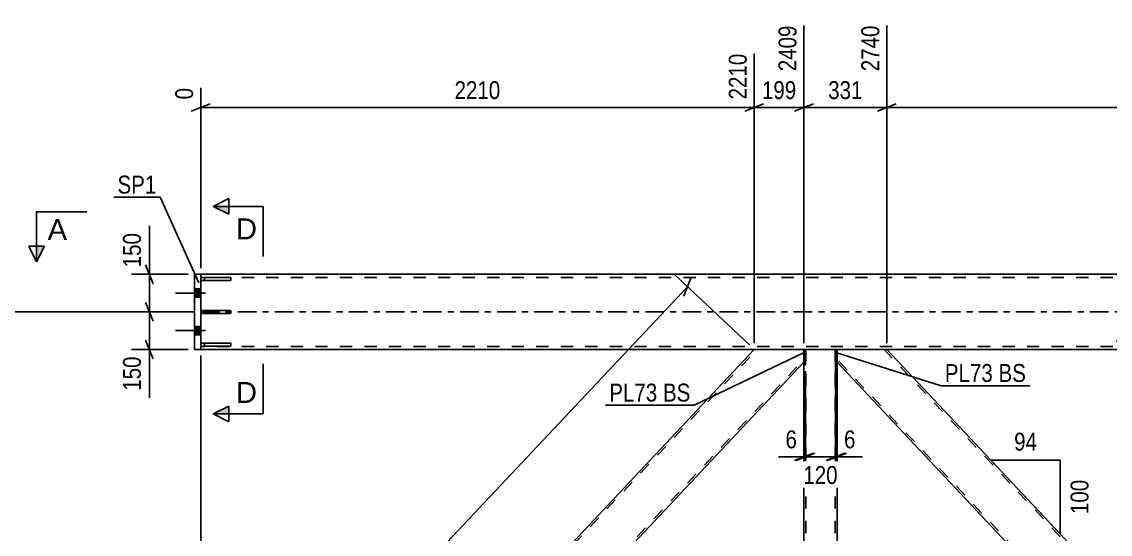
# Model space of a CAD drawing. Header units: millimetres. Extents: x 0 to 1189, y 0 to 841.
# Drawn here: x 148.9 to 322.8, y 597.9 to 679.8 of the extents above; entities that cross this region are included whole.
import ezdxf

# ---------------------------------------------------------------- set-up
doc = ezdxf.new("R2010")
doc.units = ezdxf.units.MM
doc.linetypes.add('DXK_LINE_DOT2', pattern=[3.9198, 1.9599, -1.9599])
doc.linetypes.add('DXK_LINE_DOT3', pattern=[5.9187, 2.979, -0.9799, 0.9799, -0.9799])
doc.styles.add('Arial', font='ARIAL.TTF', dxfattribs={"height": 0.2})
doc.styles.add('Arial Narrow', font='ARIALN.TTF', dxfattribs={"height": 0.2})

# ---------------------------------------------------------------- blocks, each defined once
blk = doc.blocks.new('Part-405118385-1502 - 1390')
at = {"color": 2, "linetype": 'Continuous'}
for p, q in [((177.47, 633.22), (177.47, 633.7)), ((177.47, 633.7), (182.27, 633.7)), ((182.27, 633.22), (177.47, 633.22)), ((182.27, 633.7), (182.27, 633.22))]:
    blk.add_line(p, q, dxfattribs=at)
at = {"color": 7, "linetype": 'DXK_LINE_DOT2'}
blk.add_line((178.07, 633.22), (178.07, 633.7), dxfattribs=at)
blk = doc.blocks.new('Part-405118385-1503 - 1390')
at = {"color": 2, "linetype": 'Continuous'}
for p, q in [((177.47, 638.96), (182.27, 638.96)), ((177.47, 638.96), (177.47, 638.48)), ((182.27, 638.48), (177.47, 638.48)), ((182.27, 638.96), (182.27, 638.48))]:
    blk.add_line(p, q, dxfattribs=at)
at = {"color": 7, "linetype": 'DXK_LINE_DOT2'}
blk.add_line((178.07, 638.48), (178.07, 638.96), dxfattribs=at)
blk = doc.blocks.new('Part-405118385-1504 - 1390')
at = {"color": 2, "linetype": 'Continuous'}
for p, q in [((177.47, 627.96), (177.47, 628.44)), ((177.47, 628.44), (182.27, 628.44)), ((182.27, 627.96), (177.47, 627.96)), ((182.27, 628.44), (182.27, 627.96))]:
    blk.add_line(p, q, dxfattribs=at)
at = {"color": 7, "linetype": 'DXK_LINE_DOT2'}
blk.add_line((178.07, 627.96), (178.07, 628.44), dxfattribs=at)
blk = doc.blocks.new('Part-405118385-1505 - 1390')
at = {"color": 7, "linetype": 'DXK_LINE_DOT2'}
for p, q in [((182.27, 633.7), (177.47, 633.7)), ((177.47, 633.7), (177.47, 633.22)), ((177.47, 633.22), (182.27, 633.22)), ((178.07, 633.22), (178.07, 633.7)), ((182.27, 633.22), (182.27, 633.7))]:
    blk.add_line(p, q, dxfattribs=at)
blk = doc.blocks.new('Part-405118385-1466 - 1390')
at = {"color": 7, "linetype": 'DXK_LINE_DOT2'}
for p, q in [((273.83, 627.46), (274.07, 627.46)), ((273.83, 627.46), (273.83, 625)), ((274.07, 627.46), (274.07, 625)), ((273.83, 625), (274.07, 625))]:
    blk.add_line(p, q, dxfattribs=at)
blk = doc.blocks.new('Part-405118385-1471 - 1390')
at = {"color": 7, "linetype": 'DXK_LINE_DOT2'}
for p, q in [((278.87, 627.46), (279.11, 627.46)), ((278.87, 627.46), (278.87, 625)), ((279.11, 627.46), (279.11, 625)), ((278.87, 625), (279.11, 625))]:
    blk.add_line(p, q, dxfattribs=at)
blk = doc.blocks.new('Part-405118385-1476 - 1390')
at = {"color": 2, "linetype": 'Continuous'}
for p, q in [((279.11, 627.46), (278.87, 627.46)), ((278.87, 627.46), (278.87, 625)), ((279.11, 625), (279.11, 627.46)), ((278.87, 625), (279.11, 625))]:
    blk.add_line(p, q, dxfattribs=at)
blk = doc.blocks.new('Part-405118385-1506 - 1390')
at = {"color": 7, "linetype": 'DXK_LINE_DOT2'}
for p, q in [((182.27, 638.96), (177.47, 638.96)), ((177.47, 638.96), (177.47, 638.48)), ((177.47, 638.48), (182.27, 638.48)), ((178.07, 638.96), (178.07, 638.48)), ((182.27, 638.48), (182.27, 638.96))]:
    blk.add_line(p, q, dxfattribs=at)
blk = doc.blocks.new('Part-405118385-1507 - 1390')
at = {"color": 7, "linetype": 'DXK_LINE_DOT2'}
for p, q in [((182.27, 628.44), (177.47, 628.44)), ((177.47, 628.44), (177.47, 627.96)), ((177.47, 627.96), (182.27, 627.96)), ((178.07, 627.96), (178.07, 628.44)), ((182.27, 627.96), (182.27, 628.44))]:
    blk.add_line(p, q, dxfattribs=at)
blk = doc.blocks.new('Part-405118385-1550 - 1390')
at = {"color": 2, "linetype": 'Continuous'}
for p, q in [((394.47, 639.46), (177.47, 639.46)), ((265.91, 627.46), (177.47, 627.46)), ((278.87, 627.46), (274.07, 627.46)), ((279.11, 627.46), (279.11, 627.46)), ((385.91, 627.46), (287.03, 627.46))]:
    blk.add_line(p, q, dxfattribs=at)
at = {"color": 7, "linetype": 'DXK_LINE_DOT2'}
for p, q in [((177.47, 627.46), (177.47, 639.46)), ((895.47, 638.98), (177.47, 638.98)), ((895.47, 627.94), (177.47, 627.94)), ((274.07, 627.46), (265.91, 627.46)), ((895.47, 627.46), (278.87, 627.46)), ((287.03, 627.46), (279.11, 627.46))]:
    blk.add_line(p, q, dxfattribs=at)
at = {"color": 7, "linetype": 'DXK_LINE_DOT3'}
blk.add_line((177.47, 633.46), (895.47, 633.46), dxfattribs=at)
blk = doc.blocks.new('Bolt-405118385-1579 - 1390')
at = {"linetype": 'Continuous'}
for points in [[(176.47, 637.12), (176.47, 635.8), (177.47, 635.8), (177.47, 637.12)], [(176.47, 637.12), (176.47, 635.8), (177.47, 635.8), (177.47, 637.12)], [(176.47, 631.12), (176.47, 629.8), (177.47, 629.8), (177.47, 631.12)], [(176.47, 631.12), (176.47, 629.8), (177.47, 629.8), (177.47, 631.12)]]:
    blk.add_hatch(color=1, dxfattribs=at).paths.add_polyline_path(points)
at = {"color": 1, "linetype": 'Continuous'}
for p, q in [((178.23, 636.46), (173.47, 636.46)), ((178.23, 636.46), (173.47, 636.46)), ((177.47, 637.12), (176.47, 637.12)), ((177.47, 637.12), (176.47, 637.12)), ((177.47, 635.8), (176.47, 635.8)), ((177.47, 635.8), (176.47, 635.8)), ((177.47, 631.12), (176.47, 631.12)), ((177.47, 631.12), (176.47, 631.12)), ((178.23, 630.46), (173.47, 630.46)), ((178.23, 630.46), (173.47, 630.46)), ((177.47, 629.8), (176.47, 629.8)), ((177.47, 629.8), (176.47, 629.8))]:
    blk.add_line(p, q, dxfattribs=at)
blk = doc.blocks.new('Part-405118385-1614 - 1390')
at = {"color": 2, "linetype": 'Continuous'}
for p, q in [((176.47, 627.46), (176.47, 639.46)), ((177.47, 639.46), (176.47, 639.46)), ((177.47, 627.46), (177.47, 639.46)), ((176.47, 627.46), (177.47, 627.46))]:
    blk.add_line(p, q, dxfattribs=at)
blk = doc.blocks.new('Part-405118385-1804 - 1390')
at = {"color": 2, "linetype": 'Continuous'}
for p, q in [((159.11, 513.92), (265.89, 627.46)), ((273.83, 627.46), (265.91, 627.46)), ((273.83, 625.4), (221.41, 569.66)), ((167.06, 511.86), (216.47, 564.4)), ((159.11, 511.86), (159.11, 513.92)), ((159.11, 511.86), (167.03, 511.86))]:
    blk.add_line(p, q, dxfattribs=at)
at = {"color": 7, "linetype": 'DXK_LINE_DOT2'}
for p, q in [((159.11, 513.45), (266.33, 627.46)), ((265.89, 627.46), (265.91, 627.46)), ((265.91, 627.46), (265.89, 627.46)), ((273.83, 625.4), (273.83, 627.46)), ((166.62, 511.86), (273.83, 625.86)), ((221.41, 569.66), (216.47, 564.4)), ((167.06, 511.86), (167.03, 511.86)), ((167.03, 511.86), (167.06, 511.86))]:
    blk.add_line(p, q, dxfattribs=at)
blk = doc.blocks.new('Part-405118385-1729 - 1390')
at = {"color": 7, "linetype": 'DXK_LINE_DOT2'}
for p, q in [((279.11, 627.46), (273.83, 627.46)), ((273.83, 625), (273.83, 627.46)), ((274.15, 511.86), (274.15, 627.46)), ((278.79, 511.86), (278.79, 627.46)), ((279.11, 625.4), (279.11, 627.46)), ((273.83, 511.86), (273.83, 514.32)), ((279.11, 511.86), (279.11, 513.92)), ((273.83, 511.86), (279.11, 511.86))]:
    blk.add_line(p, q, dxfattribs=at)
at = {"color": 2, "linetype": 'Continuous'}
for p, q in [((273.83, 514.32), (273.83, 625)), ((279.11, 513.92), (279.11, 625.4))]:
    blk.add_line(p, q, dxfattribs=at)
blk = doc.blocks.new('Part-405118385-1822 - 1390')
at = {"color": 2, "linetype": 'Continuous'}
for p, q in [((274.07, 627.46), (273.83, 627.46)), ((273.83, 627.46), (273.83, 625)), ((274.07, 625), (274.07, 627.46)), ((273.83, 625), (274.07, 625))]:
    blk.add_line(p, q, dxfattribs=at)
blk = doc.blocks.new('Part-405118385-1794 - 1390')
at = {"color": 7, "linetype": 'DXK_LINE_DOT2'}
for p, q in [((386.33, 627.46), (279.11, 513.45)), ((385.89, 627.46), (385.91, 627.46)), ((385.91, 627.46), (385.89, 627.46)), ((393.83, 625.4), (393.83, 627.46)), ((393.83, 625.86), (286.62, 511.86)), ((336.47, 574.91), (331.53, 569.66)), ((341.41, 569.66), (336.47, 564.4)), ((287.06, 511.86), (287.03, 511.86)), ((287.06, 511.86), (287.03, 511.86))]:
    blk.add_line(p, q, dxfattribs=at)
at = {"color": 2, "linetype": 'Continuous'}
for p, q in [((385.89, 627.46), (336.47, 574.91)), ((393.83, 627.46), (385.91, 627.46)), ((393.83, 625.4), (341.41, 569.66)), ((331.53, 569.66), (279.11, 513.92)), ((336.47, 564.4), (287.06, 511.86)), ((279.11, 511.86), (279.11, 513.92)), ((286.18, 511.86), (279.11, 511.86)), ((287.03, 511.86), (286.18, 511.86))]:
    blk.add_line(p, q, dxfattribs=at)
blk = doc.blocks.new('Part-405118385-1799 - 1390')
at = {"color": 2, "linetype": 'Continuous'}
for p, q in [((279.11, 625.4), (279.11, 627.46)), ((287.03, 627.46), (279.11, 627.46)), ((336.47, 574.91), (287.06, 627.46)), ((279.11, 625.4), (331.53, 569.66)), ((336.03, 574.45), (331.53, 569.66)), ((336.34, 574.78), (336.03, 574.45)), ((336.47, 574.91), (336.34, 574.78))]:
    blk.add_line(p, q, dxfattribs=at)
at = {"color": 7, "linetype": 'DXK_LINE_DOT2'}
for p, q in [((279.11, 626.33), (279.11, 625.4)), ((336.25, 574.68), (286.62, 627.46)), ((287.06, 627.46), (287.03, 627.46)), ((287.06, 627.46), (287.03, 627.46)), ((331.75, 569.89), (279.11, 625.86)), ((336.2, 574.62), (336.03, 574.45)), ((336.34, 574.78), (336.25, 574.68)), ((331.75, 569.89), (331.77, 569.91))]:
    blk.add_line(p, q, dxfattribs=at)
blk = doc.blocks.new('StraightDimension-405118385-2745 - 1390')
at = {"color": 7, "linetype": 'Continuous'}
for p, q in [((265.89, 628.46), (265.89, 674.73)), ((177.47, 640.46), (177.47, 669.25)), ((178.97, 666.72), (175.97, 665.52)), ((177.47, 666.12), (265.89, 666.12)), ((264.39, 665.52), (267.39, 666.72))]:
    blk.add_line(p, q, dxfattribs=at)
at = {"color": 0, "linetype": 'Continuous'}
for points in [[(265.29, 675.33), (261.09, 675.33), (261.09, 666.82), (265.29, 666.82)], [(176.87, 669.85), (172.67, 669.85), (172.67, 666.82), (176.87, 666.82)]]:
    blk.add_wipeout(points, dxfattribs=at)
at = {"color": 0}
blk.add_wipeout([(225.93, 666.87), (225.93, 671.07), (217.42, 671.07), (217.42, 666.87)], dxfattribs=at)
at = {"color": 3, "linetype": 'Continuous', "style": 'Arial Narrow'}
for s, height, p in [('2210', 2.863, (264.69, 667.42)), ('0', 2.86, (176.27, 667.42))]:
    blk.add_text(s, height=height, rotation=90.0002, dxfattribs=at).set_placement(p)
at = {"color": 3, "style": 'Arial Narrow'}
blk.add_text('2210', height=2.863, dxfattribs=at).set_placement((218.02, 667.47))
blk = doc.blocks.new('StraightDimension-405118385-2337 - 1390')
at = {"color": 7, "linetype": 'Continuous'}
for p, q in [((265.16, 628.14), (253.15, 639.44)), ((254.64, 635.98), (255.82, 638.99)), ((147.42, 522.85), (255.23, 637.48)), ((158.38, 512.54), (145.35, 524.8)), ((148.01, 524.35), (146.83, 521.35))]:
    blk.add_line(p, q, dxfattribs=at)
at = {"color": 0}
blk.add_wipeout([(203.69, 583.78), (200.63, 586.66), (194.8, 580.46), (197.86, 577.58)], dxfattribs=at)
at = {"color": 3, "style": 'Arial Narrow'}
blk.add_text('3934', height=2.863, rotation=46.7591, dxfattribs=at).set_placement((197.84, 578.43))
blk = doc.blocks.new('StraightDimension-405118385-33293 - 1390')
at = {"color": 7, "linetype": 'Continuous'}
for p, q in [((273.83, 626.46), (273.83, 607.9)), ((274.07, 624), (274.07, 607.9)), ((272.33, 609.7), (275.33, 610.9)), ((275.57, 610.9), (272.57, 609.7)), ((273.83, 610.3), (274.07, 610.3))]:
    blk.add_line(p, q, dxfattribs=at)
at = {"color": 0}
blk.add_wipeout([(273.31, 611.05), (273.31, 615.25), (270.28, 615.25), (270.28, 611.05)], dxfattribs=at)
at = {"color": 7, "linetype": 'Continuous'}
blk.add_line((273.83, 610.3), (269.75, 610.3), dxfattribs=at)
blk.add_line((273.83, 610.3), (269.75, 610.3), dxfattribs=at)
at = {"color": 3, "style": 'Arial Narrow'}
blk.add_text('6', height=2.86, dxfattribs=at).set_placement((270.88, 611.65))
blk = doc.blocks.new('StraightDimension-405118385-33291 - 1390')
at = {"color": 7, "linetype": 'Continuous'}
for p, q in [((278.87, 626.46), (278.87, 607.9)), ((279.11, 624), (279.11, 607.9)), ((277.37, 609.7), (280.37, 610.9)), ((280.61, 610.9), (277.61, 609.7)), ((278.87, 610.3), (279.11, 610.3))]:
    blk.add_line(p, q, dxfattribs=at)
at = {"color": 0}
blk.add_wipeout([(282.66, 611.05), (282.66, 615.25), (279.63, 615.25), (279.63, 611.05)], dxfattribs=at)
at = {"color": 7, "linetype": 'Continuous'}
blk.add_line((279.11, 610.3), (283.19, 610.3), dxfattribs=at)
blk.add_line((279.11, 610.3), (283.19, 610.3), dxfattribs=at)
at = {"color": 3, "style": 'Arial Narrow'}
blk.add_text('6', height=2.86, dxfattribs=at).set_placement((280.23, 611.65))
blk = doc.blocks.new('StraightDimension-405118385-2291 - 1390')
at = {"color": 7, "linetype": 'Continuous'}
for p, q in [((324.99, 625.96), (323.79, 628.96)), ((274.83, 627.46), (326.79, 627.46)), ((324.39, 511.86), (324.39, 627.46)), ((323.79, 513.36), (324.99, 510.36)), ((274.83, 511.86), (326.79, 511.86))]:
    blk.add_line(p, q, dxfattribs=at)
at = {"color": 0}
blk.add_wipeout([(323.64, 573.91), (319.44, 573.91), (319.44, 565.4), (323.64, 565.4)], dxfattribs=at)
at = {"color": 3, "style": 'Arial Narrow'}
blk.add_text('2890', height=2.863, rotation=90.0002, dxfattribs=at).set_placement((323.04, 566))
blk = doc.blocks.new('StraightDimension-405118385-2634 - 1390')
at = {"color": 7, "linetype": 'Continuous'}
for p, q in [((103.21, 631.96), (102.01, 634.96)), ((175.47, 633.46), (99.76, 633.46)), ((102.61, 505.86), (102.61, 633.46)), ((102.01, 507.36), (103.21, 504.36)), ((119.47, 505.86), (99.76, 505.86))]:
    blk.add_line(p, q, dxfattribs=at)
at = {"color": 0}
blk.add_wipeout([(101.86, 573.91), (97.66, 573.91), (97.66, 565.4), (101.86, 565.4)], dxfattribs=at)
at = {"color": 3, "style": 'Arial Narrow'}
blk.add_text('3190', height=2.863, rotation=90.0002, dxfattribs=at).set_placement((101.26, 566))
blk = doc.blocks.new('StraightDimension-405118385-2639 - 1390')
at = {"color": 7, "linetype": 'Continuous'}
for p, q in [((168.67, 634.96), (169.87, 631.96)), ((176.47, 633.46), (166.42, 633.46)), ((169.27, 627.46), (169.27, 633.46)), ((169.87, 625.96), (168.67, 628.96)), ((175.47, 627.46), (166.42, 627.46))]:
    blk.add_line(p, q, dxfattribs=at)
at = {"color": 0}
blk.add_wipeout([(168.52, 626.93), (164.32, 626.93), (164.32, 620.25), (168.52, 620.25)], dxfattribs=at)
at = {"color": 7, "linetype": 'Continuous'}
blk.add_line((169.27, 627.46), (169.27, 619.72), dxfattribs=at)
blk.add_line((169.27, 627.46), (169.27, 619.72), dxfattribs=at)
at = {"color": 3, "style": 'Arial Narrow'}
blk.add_text('150', height=2.863, rotation=90.0002, dxfattribs=at).set_placement((167.92, 620.85))
blk = doc.blocks.new('StraightDimension-405118385-2648 - 1390')
at = {"color": 7, "linetype": 'Continuous'}
for p, q in [((168.67, 640.96), (169.87, 637.96)), ((175.47, 639.46), (166.42, 639.46)), ((169.27, 633.46), (169.27, 639.46)), ((169.87, 631.96), (168.67, 634.96)), ((176.47, 633.46), (166.42, 633.46))]:
    blk.add_line(p, q, dxfattribs=at)
at = {"color": 0}
blk.add_wipeout([(168.52, 646.67), (164.32, 646.67), (164.32, 639.98), (168.52, 639.98)], dxfattribs=at)
at = {"color": 7, "linetype": 'Continuous'}
blk.add_line((169.27, 639.46), (169.27, 647.19), dxfattribs=at)
blk.add_line((169.27, 639.46), (169.27, 647.19), dxfattribs=at)
at = {"color": 3, "style": 'Arial Narrow'}
blk.add_text('150', height=2.863, rotation=90.0002, dxfattribs=at).set_placement((167.92, 640.58))
blk = doc.blocks.new('StraightDimension-405118385-2667 - 1390')
at = {"color": 7, "linetype": 'Continuous'}
for p, q in [((177.47, 626.46), (177.47, 570.02)), ((121.47, 512.86), (121.47, 575.27)), ((122.97, 573.02), (119.97, 571.82)), ((121.47, 572.42), (177.47, 572.42)), ((175.97, 571.82), (178.97, 573.02))]:
    blk.add_line(p, q, dxfattribs=at)
at = {"color": 0}
blk.add_wipeout([(153.73, 573.17), (153.73, 577.37), (145.21, 577.37), (145.21, 573.17)], dxfattribs=at)
at = {"color": 3, "style": 'Arial Narrow'}
blk.add_text('1400', height=2.863, dxfattribs=at).set_placement((145.81, 573.77))
blk = doc.blocks.new('StraightDimension-405118385-2754 - 1390')
at = {"color": 7, "linetype": 'Continuous'}
for p, q in [((273.83, 628.46), (273.83, 679.23)), ((265.89, 628.46), (265.89, 674.73)), ((264.39, 665.52), (267.39, 666.72)), ((265.89, 666.12), (273.83, 666.12)), ((275.33, 666.72), (272.33, 665.52))]:
    blk.add_line(p, q, dxfattribs=at)
at = {"color": 0}
blk.add_wipeout([(273.2, 666.87), (273.2, 671.07), (266.52, 671.07), (266.52, 666.87)], dxfattribs=at)
at = {"color": 3, "style": 'Arial Narrow'}
blk.add_text('199', height=2.863, dxfattribs=at).set_placement((267.12, 667.47))
at = {"color": 0, "linetype": 'Continuous'}
blk.add_wipeout([(273.23, 679.83), (269.03, 679.83), (269.03, 671.32), (273.23, 671.32)], dxfattribs=at)
at = {"color": 3, "linetype": 'Continuous', "style": 'Arial Narrow'}
blk.add_text('2409', height=2.863, rotation=90.0002, dxfattribs=at).set_placement((272.63, 671.92))
blk = doc.blocks.new('StraightDimension-405118385-2764 - 1390')
at = {"color": 7, "linetype": 'Continuous'}
for p, q in [((273.83, 628.46), (273.83, 679.23)), ((287.06, 628.46), (287.06, 679.23)), ((275.33, 666.72), (272.33, 665.52)), ((273.83, 666.12), (287.06, 666.12)), ((285.56, 665.52), (288.56, 666.72))]:
    blk.add_line(p, q, dxfattribs=at)
at = {"color": 0}
blk.add_wipeout([(283.79, 666.87), (283.79, 671.07), (277.1, 671.07), (277.1, 666.87)], dxfattribs=at)
at = {"color": 3, "style": 'Arial Narrow'}
blk.add_text('331', height=2.863, dxfattribs=at).set_placement((277.7, 667.47))
at = {"color": 0, "linetype": 'Continuous'}
blk.add_wipeout([(286.46, 679.83), (282.26, 679.83), (282.26, 671.32), (286.46, 671.32)], dxfattribs=at)
at = {"color": 3, "linetype": 'Continuous', "style": 'Arial Narrow'}
blk.add_text('2740', height=2.863, rotation=90.0002, dxfattribs=at).set_placement((285.86, 671.92))
blk = doc.blocks.new('StraightDimension-405118385-2774 - 1390')
at = {"color": 7, "linetype": 'Continuous'}
for p, q in [((287.06, 628.46), (287.06, 679.23)), ((385.89, 628.46), (385.89, 674.73)), ((288.56, 666.72), (285.56, 665.52)), ((287.06, 666.12), (385.89, 666.12)), ((384.39, 665.52), (387.39, 666.72))]:
    blk.add_line(p, q, dxfattribs=at)
at = {"color": 0, "linetype": 'Continuous'}
blk.add_wipeout([(385.29, 675.33), (381.09, 675.33), (381.09, 666.82), (385.29, 666.82)], dxfattribs=at)
at = {"color": 0}
blk.add_wipeout([(340.73, 666.87), (340.73, 671.07), (332.21, 671.07), (332.21, 666.87)], dxfattribs=at)
at = {"color": 3, "linetype": 'Continuous', "style": 'Arial Narrow'}
blk.add_text('5210', height=2.863, rotation=90.0002, dxfattribs=at).set_placement((384.69, 667.42))
at = {"color": 3, "style": 'Arial Narrow'}
blk.add_text('2471', height=2.863, dxfattribs=at).set_placement((332.81, 667.47))
blk = doc.blocks.new('StraightDimension-405118385-33292 - 1390')
at = {"color": 7, "linetype": 'Continuous'}
for p, q in [((278.87, 626.46), (278.87, 607.45)), ((274.07, 624), (274.07, 607.45)), ((272.57, 609.7), (275.57, 610.9)), ((274.07, 610.3), (278.87, 610.3)), ((280.37, 610.9), (277.37, 609.7))]:
    blk.add_line(p, q, dxfattribs=at)
at = {"color": 0}
blk.add_wipeout([(279.81, 605.35), (279.81, 609.55), (273.13, 609.55), (273.13, 605.35)], dxfattribs=at)
at = {"color": 3, "style": 'Arial Narrow'}
blk.add_text('120', height=2.863, dxfattribs=at).set_placement((273.73, 605.95))
blk = doc.blocks.new('AngleDimension-405118385-33597 - 1390')
at = {"color": 7, "linetype": 'Continuous'}
for p, q in [((304.97, 608.41), (303.68, 609.78)), ((314.78, 609.78), (303.68, 609.78)), ((314.78, 597.98), (303.68, 609.78)), ((314.78, 597.98), (314.78, 609.78))]:
    blk.add_line(p, q, dxfattribs=at)
at = {"color": 0}
for points in [[(311.66, 610.68), (311.66, 614.88), (306.8, 614.88), (306.8, 610.68)], [(319.88, 607.22), (315.68, 607.22), (315.68, 600.54), (319.88, 600.54)]]:
    blk.add_wipeout(points, dxfattribs=at)
at = {"color": 3, "style": 'Arial Narrow'}
blk.add_text('94', height=2.863, dxfattribs=at).set_placement((307.4, 611.28))
blk.add_text('100', height=2.863, rotation=90.0002, dxfattribs=at).set_placement((319.28, 601.14))
blk = doc.blocks.new('Mark-405118385-1610 - 1390')
at = {"color": 0}
blk.add_wipeout([(170.39, 652.37), (170.39, 655.37), (164.18, 655.37), (164.18, 652.37)], dxfattribs=at)
blk.add_wipeout([(170.39, 652.37), (170.39, 655.37), (164.18, 655.37), (164.18, 652.37)], dxfattribs=at)
at = {"color": 30, "linetype": 'Continuous'}
for p in [(163.58, 651.77), (177.16, 638.1)]:
    blk.add_line(p, (170.99, 651.77), dxfattribs=at)
at = {"color": 3, "style": 'Arial Narrow'}
blk.add_text('SP1', height=2.863, dxfattribs=at).set_placement((164.18, 652.37))
blk = doc.blocks.new('MarkSet-405118385-3238 - 1390')
at = {"color": 0}
for points in [[(250.41, 619.13), (250.41, 622.13), (242.73, 622.13), (242.73, 619.13)], [(255.69, 619.13), (255.69, 622.13), (251.31, 622.13), (251.31, 619.13)]]:
    blk.add_wipeout(points, dxfattribs=at)
for points in [[(250.41, 619.13), (250.41, 622.13), (242.73, 622.13), (242.73, 619.13)], [(255.69, 619.13), (255.69, 622.13), (251.31, 622.13), (251.31, 619.13)]]:
    blk.add_wipeout(points, dxfattribs=at)
at = {"color": 30, "linetype": 'Continuous'}
for p in [(273.89, 626.95), (242.13, 618.53)]:
    blk.add_line(p, (256.29, 618.53), dxfattribs=at)
at = {"color": 3, "style": 'Arial Narrow'}
for s, p in [('PL73', (242.73, 619.13)), ('BS', (251.31, 619.13))]:
    blk.add_text(s, height=2.863, dxfattribs=at).set_placement(p)
blk = doc.blocks.new('MarkSet-405118385-3232 - 1390')
at = {"color": 0}
for points in [[(304.01, 622.26), (304.01, 625.26), (296.33, 625.26), (296.33, 622.26)], [(309.29, 622.26), (309.29, 625.26), (304.91, 625.26), (304.91, 622.26)]]:
    blk.add_wipeout(points, dxfattribs=at)
for points in [[(304.01, 622.26), (304.01, 625.26), (296.33, 625.26), (296.33, 622.26)], [(309.29, 622.26), (309.29, 625.26), (304.91, 625.26), (304.91, 622.26)]]:
    blk.add_wipeout(points, dxfattribs=at)
at = {"color": 30, "linetype": 'Continuous'}
for p, q in [((278.93, 626.95), (295.73, 621.66)), ((295.73, 621.66), (309.89, 621.66))]:
    blk.add_line(p, q, dxfattribs=at)
at = {"color": 3, "style": 'Arial Narrow'}
for s, p in [('PL73', (296.33, 622.26)), ('BS', (304.91, 622.26))]:
    blk.add_text(s, height=2.863, dxfattribs=at).set_placement(p)
blk = doc.blocks.new('SectionMark-405118385-3146 - 1390')
at = {"linetype": 'Continuous'}
for points in [[(181.97, 650.31), (181.97, 649.06), (179.47, 650.31)], [(181.97, 618.41), (181.97, 617.16), (179.47, 617.16)]]:
    blk.add_hatch(color=6, dxfattribs=at).paths.add_polyline_path(points)
at = {"color": 6, "linetype": 'Continuous'}
for p, q in [((179.47, 650.31), (181.97, 651.56)), ((187.47, 650.31), (179.47, 650.31)), ((179.47, 650.31), (181.97, 649.06)), ((181.97, 649.06), (181.97, 651.56)), ((187.47, 650.31), (187.47, 642.31)), ((187.47, 617.16), (187.47, 625.16)), ((179.47, 617.16), (181.97, 618.41)), ((181.97, 618.41), (181.97, 615.91)), ((187.47, 617.16), (179.47, 617.16)), ((181.97, 615.91), (179.47, 617.16))]:
    blk.add_line(p, q, dxfattribs=at)
at = {"color": 0, "linetype": 'Continuous'}
for points in [[(186.47, 645.06), (186.47, 648.56), (183.1, 648.56), (183.1, 645.06)], [(186.47, 618.91), (186.47, 622.41), (183.1, 622.41), (183.1, 618.91)]]:
    blk.add_wipeout(points, dxfattribs=at)
at = {"color": 3, "linetype": 'Continuous', "style": 'Arial'}
for p in [(183.1, 645.06), (183.1, 618.91)]:
    blk.add_text('D', height=3.34, dxfattribs=at).set_placement(p)
blk = doc.blocks.new('SectionMark-405118385-3152 - 1390')
at = {"linetype": 'Continuous'}
blk.add_hatch(color=6, dxfattribs=at).paths.add_polyline_path([(151.27, 643.96), (152.52, 643.96), (151.27, 641.46)])
at = {"color": 6, "linetype": 'Continuous'}
for p, q in [((151.27, 649.46), (159.27, 649.46)), ((151.27, 649.46), (151.27, 641.46)), ((151.27, 641.46), (150.02, 643.96)), ((152.52, 643.96), (150.02, 643.96)), ((151.27, 641.46), (152.52, 643.96))]:
    blk.add_line(p, q, dxfattribs=at)
at = {"color": 0, "linetype": 'Continuous'}
blk.add_wipeout([(156.13, 644.96), (156.13, 648.46), (153.02, 648.46), (153.02, 644.96)], dxfattribs=at)
at = {"color": 3, "linetype": 'Continuous', "style": 'Arial'}
blk.add_text('A', height=3.34, dxfattribs=at).set_placement((153.02, 644.96))

msp = doc.modelspace()

# ---------------------------------------------------------------- block references
for name in ['Part-405118385-1550 - 1390', 'Part-405118385-1614 - 1390', 'Part-405118385-1503 - 1390', 'Part-405118385-1506 - 1390', 'Bolt-405118385-1579 - 1390', 'Part-405118385-1502 - 1390', 'Part-405118385-1505 - 1390', 'Part-405118385-1504 - 1390', 'Part-405118385-1507 - 1390', 'Part-405118385-1804 - 1390', 'Part-405118385-1466 - 1390', 'Part-405118385-1729 - 1390', 'Part-405118385-1822 - 1390', 'Part-405118385-1471 - 1390', 'Part-405118385-1476 - 1390', 'Part-405118385-1794 - 1390', 'Part-405118385-1799 - 1390']:
    msp.add_blockref(name, (0, 0))

# ---------------------------------------------------------------- next in the draw order: block references
for name in ['StraightDimension-405118385-2745 - 1390', 'StraightDimension-405118385-33293 - 1390', 'StraightDimension-405118385-33291 - 1390']:
    msp.add_blockref(name, (0, 0))

# ---------------------------------------------------------------- next in the draw order: block references
for name in ['StraightDimension-405118385-2337 - 1390', 'StraightDimension-405118385-2291 - 1390']:
    msp.add_blockref(name, (0, 0))

# ---------------------------------------------------------------- next in the draw order: block references
for name in ['StraightDimension-405118385-2754 - 1390', 'StraightDimension-405118385-2634 - 1390', 'StraightDimension-405118385-33292 - 1390', 'AngleDimension-405118385-33597 - 1390']:
    msp.add_blockref(name, (0, 0))

# ---------------------------------------------------------------- next in the draw order: block references
for name in ['StraightDimension-405118385-2764 - 1390', 'StraightDimension-405118385-2639 - 1390', 'MarkSet-405118385-3238 - 1390', 'MarkSet-405118385-3232 - 1390']:
    msp.add_blockref(name, (0, 0))

# ---------------------------------------------------------------- next in the draw order: block references
for name in ['StraightDimension-405118385-2774 - 1390', 'StraightDimension-405118385-2648 - 1390', 'StraightDimension-405118385-2667 - 1390']:
    msp.add_blockref(name, (0, 0))

# ---------------------------------------------------------------- next in the draw order: block references
for name in ['Mark-405118385-1610 - 1390', 'SectionMark-405118385-3146 - 1390']:
    msp.add_blockref(name, (0, 0))

# ---------------------------------------------------------------- next in the draw order: block references
msp.add_blockref('SectionMark-405118385-3152 - 1390', (0, 0))

doc.saveas('drawing.dxf')
